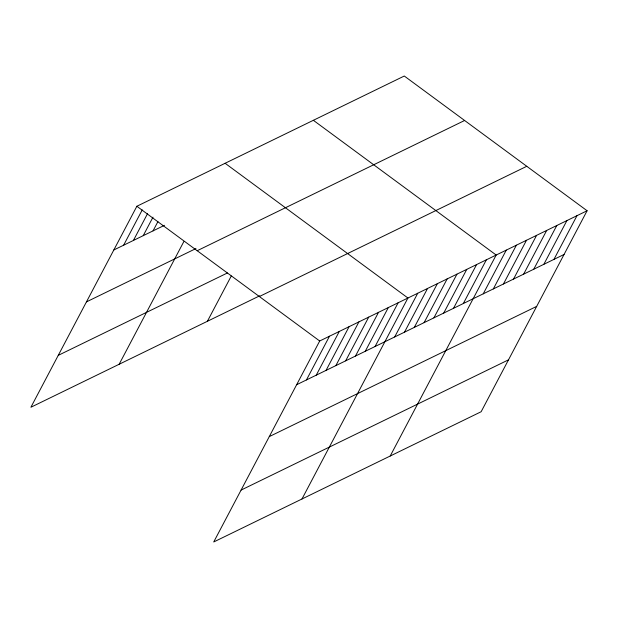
<?xml version="1.0" encoding="UTF-8"?>
<svg xmlns="http://www.w3.org/2000/svg" width="618" height="618" viewBox="0 0 618 618"><rect width="100%" height="100%" fill="white"/><g stroke="black" fill="none" stroke-linecap="round" stroke-linejoin="round"><path stroke-width="0.93" d="M587.1 210.753L319.691 340.997L213.72 541.978L481.136 411.735L587.1 210.753L404.28 76.022L136.864 206.265L30.9 407.247L259.583 295.868M123.623 245.215L142.24 209.896M133.426 240.433L147.609 213.527M143.229 235.659L152.986 217.165M153.032 230.885L157.914 221.638M119.143 364.272L183.816 241.607M207.393 321.29L231.279 275.983M306.443 379.939L329.494 336.215M316.246 375.165L339.297 331.441M326.049 370.391L349.1 326.667M335.86 365.617L358.911 321.893M345.663 360.835L368.714 317.119M355.466 356.061L378.517 312.337M365.269 351.287L388.32 307.563M375.08 346.513L398.131 302.789M301.97 498.996L407.934 298.015L225.114 163.283M394.686 336.957L417.737 293.241M404.489 332.183L427.548 288.459M414.299 327.409L437.351 283.685M424.102 322.635L447.154 278.911M433.906 317.861L456.957 274.137M443.716 313.079L466.768 269.363M453.519 308.305L476.571 264.581M463.322 303.531L486.374 259.807M390.213 456.014L496.177 255.033L313.357 120.301M483.23 293.836L506.281 250.112M493.334 288.915L516.385 245.191M503.438 283.994L526.49 240.271M513.535 279.073L536.586 235.35M523.639 274.153L546.691 230.429M533.743 269.232L556.795 225.508M543.84 264.311L566.899 220.595M553.944 259.39L576.996 215.674M113.812 249.989L164.473 225.315M86.45 301.885L195.945 248.56M197.196 250.723L464.612 120.479M58.262 355.35L227.401 272.971M259.359 296.532L526.768 166.288M296.632 384.713L564.049 254.469M269.278 436.609L536.687 306.366M241.082 490.082L508.498 359.838M136.864 206.265L319.691 340.997"/></g></svg>
